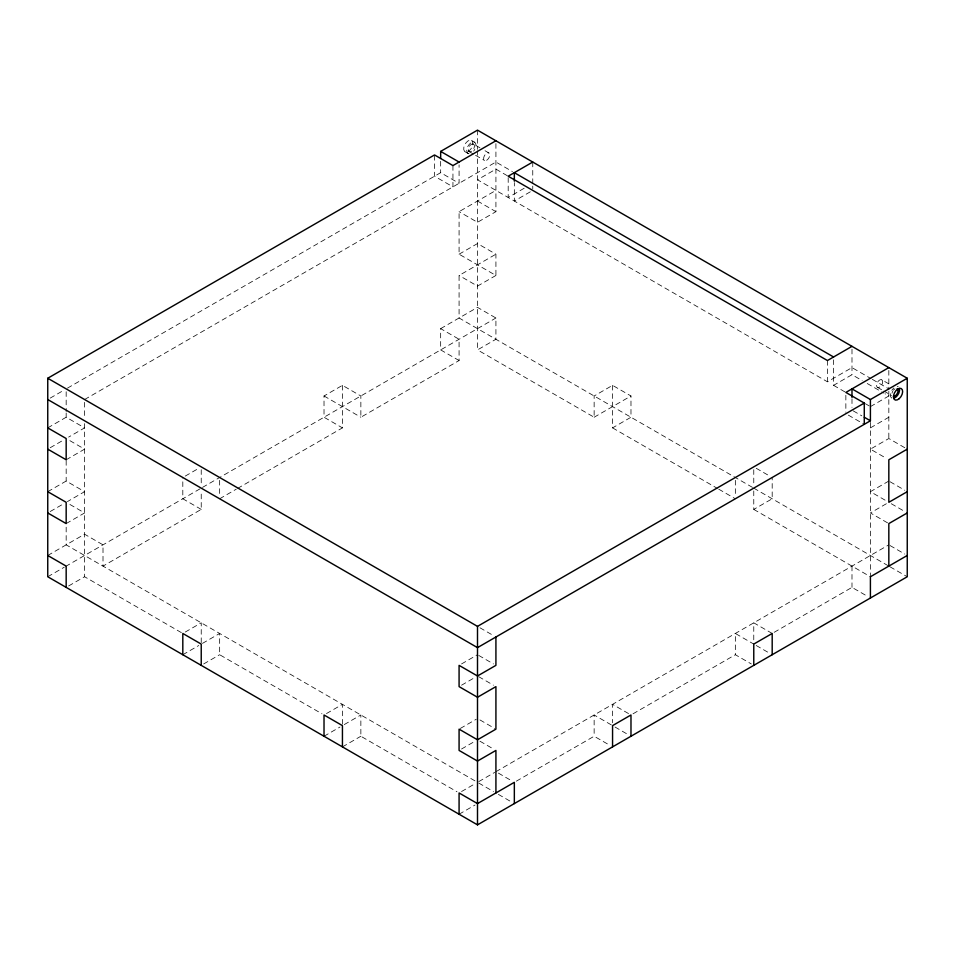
<?xml version="1.0" encoding="UTF-8"?>
<svg xmlns="http://www.w3.org/2000/svg" width="955" height="955" viewBox="0 0 955 955"><rect width="100%" height="100%" fill="white"/><g stroke="black" fill="none" stroke-linecap="round" stroke-linejoin="round"><path stroke-width="0.72" stroke-dasharray="4.78 3.58" d="M50.209 398.104L63.71 390.308M67.459 388.136L440.661 172.676L459.08 183.312L459.08 164.881M84.589 399.524L495.92 162.04L512.429 171.578M47.75 427.876L66.17 417.24L84.589 427.876L68.629 437.092M50.209 447.728L63.71 439.933M459.08 254.197L477.5 243.561L495.92 254.197L495.92 275.47L459.08 254.197L459.08 211.664L495.92 190.391M524.164 188.266L508.191 197.482L508.191 176.221M66.17 459.773L84.589 449.148L68.629 439.933M495.92 143.608L495.92 211.664L477.5 222.3L459.08 211.664M530.3 191.812L514.339 201.028L514.339 182.596M47.75 491.682L66.17 481.045L84.589 491.682L67.399 501.602M50.209 511.522L63.71 503.727M752.492 487.396L459.08 318.003L459.08 275.47L495.92 254.197M66.17 523.579L84.589 512.942L68.629 503.727M495.92 275.47L477.5 286.094L459.08 275.47M47.75 555.476L84.589 534.215L103.009 544.851L103.009 566.112L201.23 509.397L201.23 490.966M185.27 476.079L198.771 468.284M342.439 385.343L342.439 427.876L324.02 417.24L324.02 395.979L342.439 385.343L360.859 395.979L360.859 417.24L459.08 360.536L459.08 339.264L440.661 328.627L440.661 349.9L459.08 360.536M440.661 328.627L477.5 307.367L495.92 318.003L495.92 339.264L477.5 349.9L477.5 150.818M47.75 576.748L64.26 567.21M65.537 566.482L201.23 488.136M202.508 487.396L495.92 318.003M68.629 585.964L84.589 576.748L181.999 632.986M219.65 498.773L236.279 489.163M237.556 488.435L342.439 427.876M185.27 632.043L201.23 622.827L201.23 644.088M612.561 385.343L612.561 427.876L630.98 417.24L630.98 395.979L612.561 385.343L594.141 395.979L594.141 417.24L477.5 349.9M182.811 654.724L198.771 645.508M202.46 643.384L219.65 633.463L219.65 654.724L321.966 713.803M594.141 417.24L630.98 395.979M203.69 663.94L219.65 654.724M507.344 175.732L495.92 169.131L477.5 179.767L827.436 381.797L851.991 367.615L871.044 378.622M833.584 359.82L833.584 385.343L851.991 374.706L862.162 380.579M326.479 713.564L342.439 704.348L342.439 725.621L360.859 714.985L360.859 736.245L456.991 791.755M870.411 406.615L888.83 395.979L885.022 393.77M324.02 736.245L339.98 727.03M461.54 663.94L477.5 654.724M870.411 427.876L888.83 417.24M342.439 746.882L360.859 736.245M753.77 490.966L753.77 509.397L772.189 498.773L772.189 477.5M461.54 685.201L475.041 677.405M904.791 447.728L888.83 438.512L870.411 449.148L886.371 458.364M460.31 728.45L476.27 719.234M888.83 481.045L870.411 491.682L886.371 500.898M461.54 749.007L475.041 741.211M886.371 503.727L870.411 512.942L887.601 522.874M461.54 791.54L475.041 783.745M478.73 781.62L494.69 772.404M495.92 771.688L888.83 544.851M459.08 814.233L475.041 805.017M516.333 781.178L594.141 736.245L610.114 745.461M633.034 713.803L735.35 654.724L751.31 663.94M774.183 632.305L851.991 587.385L867.964 596.6M471.543 140.445A6.506 3.76 -60 0 1 469.478 150.532A6.506 3.76 -60 0 1 463.844 147.285A6.506 3.76 -60 0 1 471.543 140.445L474.611 142.223M473.537 144.098A4.345 2.507 -60 0 1 472.152 150.83A4.345 2.507 -60 0 1 468.392 148.658A4.345 2.507 -60 0 1 473.537 144.098L479.923 147.798M485.045 150.747L488.876 152.967A4.345 2.507 -60 0 1 487.504 159.688A4.345 2.507 -60 0 1 483.743 157.515A4.345 2.507 -60 0 1 488.876 152.967M881.799 379.815A4.345 2.507 -60 0 1 880.415 386.536A4.345 2.507 -60 0 1 876.654 384.364A4.345 2.507 -60 0 1 881.799 379.815L890.752 384.984M872.321 379.35L888.83 388.888M469.192 151.618L474.301 154.579M475.59 155.319L484.543 160.488M877.454 387.324L882.563 390.285M883.853 391.025L891.516 395.454M867.236 383.504L883.757 393.042M465.037 151.726L468.105 153.504M833.584 385.343L845.008 391.944M865.337 403.679L869.146 405.875M853.221 410.865L861.816 415.819M477.5 201.028L495.92 211.664M848.315 415.115L864.275 424.33M890.06 481.75L904.791 490.261M891.29 503.727L904.791 511.522M756.229 468.284L769.73 476.079M890.06 545.556L904.791 554.067M753.77 488.136L888.83 566.112M890.06 566.828L907.25 576.748M612.561 427.876L717.444 488.435M718.721 489.163L735.35 498.773M753.77 509.397L870.411 576.748L870.411 422.206M772.189 633.463L753.77 622.827L753.77 644.088L735.35 633.463L735.35 654.724M324.02 395.979L360.859 417.24M756.229 645.508L769.73 653.304M479.959 627.781L493.46 635.588M628.521 713.564L612.561 704.348L612.561 722.78M611.331 724.905L594.141 714.985L594.141 736.245M615.02 727.03L628.521 734.837M478.73 655.428L493.46 663.94M201.23 509.397L182.811 498.773L182.811 477.5M478.73 676.701L493.46 685.201M479.959 719.939L494.69 728.45M479.959 741.211L493.46 749.007M498.379 773.108L511.88 780.904M474.933 780.844L66.17 544.851L66.17 525.775M478.73 783.04L493.46 791.54M498.379 794.381L511.88 802.176M888.83 370.456L888.83 389.771M888.83 391.252L888.83 438.512M851.991 349.184L851.991 374.706M851.991 398.808L851.991 407.319M851.991 566.112L851.991 587.385M845.855 395.263L845.855 412.285M827.436 360.536L827.436 381.797M753.77 469.705L753.77 485.295M735.35 480.341L735.35 495.932M532.759 162.04L532.759 184.721M532.759 186.141L532.759 188.983M477.5 130.143L477.5 149.338M452.945 165.585L452.945 186.846L434.525 176.221L434.525 154.949M440.661 161.335L440.661 172.676M219.65 480.341L219.65 495.932M201.23 469.705L201.23 485.295M84.589 402.353L84.589 417.956M84.589 423.626L84.589 576.748M66.17 391.717L66.17 411.569M66.17 412.99L66.17 417.24M66.17 460.513L66.17 481.045M892.006 393.221A4.345 2.507 -60 0 1 892.806 391.18M893.438 390.249A4.345 2.507 -60 0 1 894.966 388.888M891.719 398.068A6.506 3.76 -60 0 1 893.785 387.981M897.27 386.5A6.506 3.76 -60 0 1 898.225 386.787M469.06 153.791A6.506 3.76 -60 0 1 467.831 146.485A6.506 3.76 -60 0 1 474.886 142.402A6.506 3.76 -60 0 1 473.668 151.141"/><path stroke-width="1.43" d="M440.661 158.494L440.661 151.403L477.5 130.143L907.25 378.252L907.25 576.748L477.5 824.857L47.75 576.748L47.75 378.252L434.525 154.949L452.945 165.585L495.92 140.767M532.759 162.04L508.191 176.221L827.436 360.536L851.991 346.355M888.83 367.615L845.855 392.433L864.275 403.07L864.275 424.33M47.75 378.252L477.5 626.373L864.275 403.07M851.991 397.387L851.991 388.888L870.411 399.524L907.25 378.252M870.411 399.524L870.411 420.785L477.5 647.633L47.75 399.524M907.25 449.148L888.83 459.773L888.83 502.306L907.25 491.682M907.25 512.942L888.83 523.579L888.83 566.112M907.25 555.476L870.411 576.748L870.411 598.009M833.584 356.991L514.339 172.676L514.339 181.175M440.661 151.403L459.08 162.04M864.275 417.24L870.411 420.785M47.75 427.876L66.17 438.512L66.17 459.773L47.75 449.148M47.75 491.682L66.17 502.306L66.17 523.579L47.75 512.942M47.75 555.476L66.17 566.112L66.17 587.385M772.189 654.724L772.189 633.463L753.77 644.088L753.77 665.36M630.98 736.245L630.98 714.985L612.561 725.621L612.561 746.882M514.339 803.597L514.339 782.324L477.5 803.597L459.08 792.96L459.08 814.233M495.92 636.997L495.92 665.36L477.5 675.985L459.08 665.36L459.08 686.621L477.5 697.257L495.92 686.621L495.92 729.154L477.5 739.791L459.08 729.154L459.08 750.427L477.5 761.063L495.92 750.427L495.92 792.96M477.5 626.373L477.5 824.857M342.439 746.882L342.439 725.621L324.02 714.985L324.02 736.245M201.23 665.36L201.23 644.088L182.811 633.463L182.811 654.724M897.139 388.673A4.345 2.507 -60 0 1 897.402 393.185A4.345 2.507 -60 0 1 893.438 396.385M899.419 388.482A6.506 3.76 -60 0 1 893.785 398.259M899.228 398.653A6.506 3.76 -60 0 0 901.293 388.566A6.506 3.76 -60 0 0 893.593 395.394A6.506 3.76 -60 0 0 899.228 398.653"/></g></svg>
